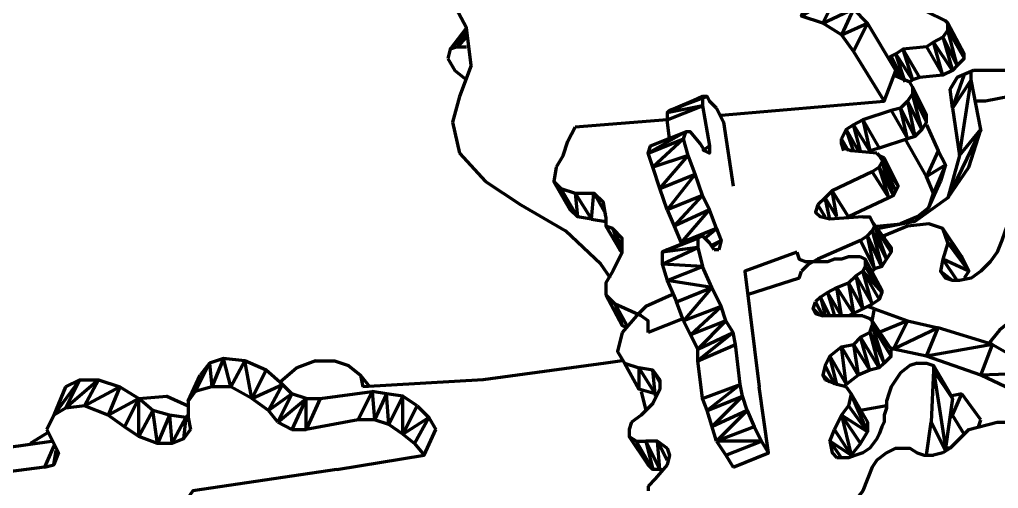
# Model space of a CAD drawing. Header units: inches. Extents: x -243 to 239, y -353 to 248.
# Drawn here: x 95.1 to 164.2, y -254.7 to -221.6 of the extents above; entities that cross this region are included whole.
import ezdxf

# ---------------------------------------------------------------- set-up
doc = ezdxf.new("R2010")
doc.units = ezdxf.units.IN
doc.layers.add('P', color=250, linetype='CONTINUOUS', lineweight=100)

msp = doc.modelspace()

# ---------------------------------------------------------------- linework, layer by layer
at = {"layer": 'P', "color": 201, "linetype": 'CONTINUOUS'}
for points in [[(127, -224.833), (126.667, -222.167), (125.333, -219.667), (124, -218.333)], [(150.333, -221.333), (152.833, -219.833), (151.833, -221.833), (150.333, -221.333), (151.167, -219.333)], [(154, -220.833), (153.167, -222.667), (151.833, -221.833), (154, -220.833), (152.833, -219.833), (151.167, -219.333)], [(157, -225.167), (155, -221.833), (154, -220.833)], [(153.167, -222.667), (155, -221.833), (154, -223.833)], [(153.167, -222.667), (154, -223.833), (156.167, -227.333)], [(127, -224.833), (126.167, -227), (125.667, -228.833)], [(144.667, -228.333), (156.167, -227.333), (157, -225.167)], [(125.667, -228.833), (126.167, -231)], [(159.167, -229), (160, -230.833), (159.167, -232.667), (157.667, -230)], [(126.167, -231), (128, -233)], [(160.5, -231.833), (159.667, -233.833), (159.167, -232.667), (160.5, -231.833), (160, -230.833)], [(159.333, -234.833), (160.5, -231.833), (160.167, -233)], [(128, -233), (130.5, -234.667)], [(159.333, -234.833), (160.167, -233)], [(159.333, -234.833), (159.667, -233.833)], [(130.5, -234.667), (133.667, -236.5)], [(159.333, -234.833), (158.5, -235.5), (157.333, -236)], [(136.833, -239.833), (136.167, -238.833), (133.667, -236.5)], [(155.667, -236.167), (157.333, -236)], [(155.5, -242), (155, -241.833)], [(155.333, -242.833), (155.5, -242)], [(155.5, -242), (157.833, -242.833), (155.833, -243.667)], [(154, -242.5), (154, -242.333)], [(157.833, -242.833), (160, -243.333), (156.833, -244.833)], [(156.833, -244.833), (157.833, -242.833)], [(159.167, -245.333), (160, -243.333)], [(163.833, -244.5), (160, -243.333)], [(159.167, -245.333), (156.833, -244.833), (156.5, -244.667)], [(163, -246.667), (163.833, -244.5), (159.167, -245.333)], [(163.833, -244.5), (167.333, -246.5), (163, -246.667)], [(163, -246.667), (159.167, -245.333)], [(166.5, -248.333), (163, -246.667)], [(139, -247.833), (139.333, -249.167)]]:
    msp.add_lwpolyline(points, dxfattribs=at)
at = {"layer": 'P', "color": 241, "linetype": 'CONTINUOUS'}
for points in [[(160.667, -222.333), (160.667, -221.833), (160.5, -221.667), (159.167, -221)], [(161.833, -224), (160.667, -221.833)], [(160.667, -222.333), (161.833, -224.333), (161.333, -224.833), (160.667, -222.333), (160.333, -222.833), (161.333, -224.833), (161, -225.167), (160.333, -225.5)], [(161.833, -224.333), (161.833, -224), (160.667, -222.333)], [(160.333, -225.5), (159.667, -223.167), (159.167, -223.5)], [(161, -225.167), (159.667, -223.167), (160.333, -222.833), (161, -225.167)], [(157.667, -226), (157, -224), (156.667, -224.167), (157.5, -225.833)], [(158.167, -225.833), (157, -224), (157.5, -223.667), (158.167, -225.833)], [(159.167, -223.5), (157.5, -223.667)], [(157.5, -223.667), (158.667, -225.667), (158.167, -225.833), (158, -226)], [(159.167, -223.5), (160.333, -225.5), (158.667, -225.667)], [(156.5, -224.333), (156.667, -224.167), (157.167, -225.667)], [(158, -226), (156.833, -225.5)], [(158.167, -226.333), (158, -226)], [(158.167, -226.333), (158.167, -226.833), (157.833, -227.333)], [(159.167, -228.333), (158.167, -226.333)], [(159.167, -228.833), (159.167, -228.333), (158.167, -226.833)], [(158.167, -226.833), (159.167, -228.833), (158.833, -229.333), (158.167, -226.833)], [(158.333, -229.833), (157.333, -227.833), (157.833, -227.333), (158.333, -229.833)], [(157.833, -227.333), (158.833, -229.333), (158.333, -229.833), (157.833, -230)], [(156.667, -228), (154.667, -228.667)], [(156.667, -228), (157.833, -230), (155.833, -230.667)], [(157.833, -230), (157.333, -227.833), (156.667, -228)], [(140.833, -228.667), (134.333, -229.167)], [(154.667, -228.667), (155.833, -230.667), (155.167, -230.833), (154, -229), (154.667, -228.667), (155.167, -230.833)], [(133.5, -231.167), (133.833, -230.167), (134.333, -229.167)], [(153.167, -230), (153.5, -229.333)], [(154.5, -230.833), (154, -229), (153.5, -229.333), (154.333, -230.833)], [(154, -230.833), (153.5, -229.333)], [(153.667, -230.833), (153.167, -230)], [(153.167, -230.333), (153.167, -230)], [(153.333, -230.833), (153.167, -230.333)], [(155.667, -231), (153.833, -230.833), (153.333, -230.667), (153.167, -230.333)], [(155.667, -231), (155.833, -231.167), (156.167, -231.333)], [(133.5, -231.167), (133, -232)], [(156.167, -231.333), (157, -233), (155.833, -231.167)], [(156.5, -234.167), (156.833, -234), (155.833, -232), (156, -231.667), (156.833, -234)], [(156, -231.667), (156.167, -231.333)], [(156, -231.667), (157.167, -233.333), (157, -233.667), (156, -231.667)], [(157, -233), (157.167, -233.333), (156.167, -231.333)], [(133, -232), (132.833, -233)], [(155.333, -232.333), (152.5, -233.667)], [(155.333, -232.333), (156.5, -234.167), (153.667, -235.5)], [(156.5, -234.167), (155.833, -232), (155.333, -232.333)], [(134.5, -235.5), (134, -235), (132.833, -233), (133.333, -233.5), (134, -235)], [(133.333, -233.5), (134.333, -233.833), (134.5, -235.5), (133.333, -233.5)], [(153.667, -235.5), (152.5, -233.667), (152, -234.167)], [(152.833, -235.5), (152.5, -233.667)], [(156.833, -234), (157, -233.667)], [(134.333, -233.833), (135.5, -235.667), (134.5, -235.5)], [(134.333, -233.833), (135.667, -233.833)], [(135.5, -235.667), (135.667, -233.833)], [(136.5, -235.5), (136.333, -234.5), (135.667, -233.833), (136.5, -235.333)], [(152.833, -235.5), (152, -234.167), (151.5, -234.667)], [(152.333, -235.667), (152, -234.167)], [(151.5, -234.667), (151.333, -235.167), (151.667, -235.5)], [(152, -235.5), (151.5, -234.667)], [(135.5, -235.667), (136.5, -235.833)], [(136.5, -235.5), (136.5, -235.833)], [(136.5, -235.833), (136.5, -236.167), (137.5, -237.833)], [(154.667, -235.5), (152.333, -235.667), (151.667, -235.5)], [(154.667, -235.5), (155.167, -235.5), (155.333, -235.833)], [(155.5, -236.167), (156.667, -237.667), (155.333, -235.833)], [(155.333, -235.833), (155.5, -236.167), (155.333, -236.5)], [(137.667, -237.667), (137, -236.333), (136.5, -236.167)], [(136.5, -236.167), (137.667, -238), (137.5, -237.833)], [(137.667, -238), (137, -236.333)], [(137.667, -238), (137.667, -237), (137, -236.333)], [(155, -236.833), (155.333, -236.5), (156, -239), (155, -236.833)], [(155.5, -236.167), (156.333, -238.5), (155.333, -236.5)], [(156.667, -237.667), (156.667, -238), (155.5, -236.167)], [(154.5, -237.167), (151.5, -238.5)], [(156, -239), (155.5, -239.167), (155, -236.833), (154.5, -237.167)], [(154.5, -237.167), (155.5, -239.167), (155.333, -239.333)], [(137.667, -238), (137, -239.333)], [(151.5, -238.667), (151.5, -238.5), (150.833, -238.833)], [(151.5, -238.667), (151.5, -238.5)], [(156, -239), (156.333, -238.5)], [(156.333, -238.5), (156.667, -238)], [(150.833, -238.833), (150.333, -239.333)], [(137, -239.333), (136.5, -240.167), (136.5, -241)], [(150.167, -239.833), (146.5, -241)], [(150.167, -239.833), (150.333, -239.333)], [(136.5, -241), (137.167, -241.667), (137.667, -243.167), (136.5, -241)], [(138, -243.167), (137.167, -241.667)], [(139, -242.5), (137.167, -241.667)], [(139.5, -243.667), (139.5, -243.167), (139.5, -242.833), (139, -242.5)], [(142, -242.667), (139.5, -243.667)], [(137.667, -243.167), (138, -243.333)]]:
    msp.add_lwpolyline(points, dxfattribs=at)
at = {"layer": 'P', "color": 81, "linetype": 'CONTINUOUS'}
for points in [[(126.667, -222.167), (125.5, -223.667), (125.333, -224.333)], [(126.667, -222.667), (126, -223.5), (125.5, -223.667), (126.667, -222.5)], [(169.5, -222.667), (170, -224), (169.5, -224.833), (168.5, -225.167), (162.5, -225.167)], [(126.667, -222.833), (126, -223.5), (126.667, -223.5)], [(125.333, -224.333), (125.833, -225.167)], [(125.833, -225.167), (126.667, -225.833)], [(162.5, -225.167), (161.333, -225.667), (160.833, -226.5)], [(162.167, -232), (163, -229.333), (162.333, -225.833), (162.333, -225.333)], [(160.833, -226.5), (161.333, -225.667)], [(161, -227.833), (161.833, -225.5)], [(161.5, -231.167), (162.333, -225.833), (161, -227.833)], [(161, -227.833), (160.833, -226.5)], [(161, -227.833), (161.5, -231.167), (160.667, -234.167)], [(161.5, -231.167), (163, -229.333), (160.667, -234.167), (162.167, -232)], [(160.667, -234.167), (158.333, -235.833), (155.833, -236.333)]]:
    msp.add_lwpolyline(points, dxfattribs=at)
at = {"layer": 'P', "color": 71, "linetype": 'CONTINUOUS'}
msp.add_lwpolyline([(167.833, -225.167), (166, -226.833), (163.333, -227.333), (162.667, -227.333)], dxfattribs=at)
at = {"layer": 'P', "color": 121, "linetype": 'CONTINUOUS'}
for points in [[(143.333, -227), (140.833, -228.167), (141, -228), (143.333, -227)], [(144.333, -227.833), (143.833, -227.333), (143.667, -227), (141, -228)], [(143.667, -227), (143.333, -227), (143.333, -227.667)], [(141, -230), (140.833, -228.667), (143.333, -227.667), (143.833, -230.5)], [(143.333, -227.667), (140.833, -228.167), (140.833, -228.667)], [(144.333, -227.833), (144.833, -228.833), (145.5, -233.333)], [(142.333, -231.167), (142, -230), (142.167, -229.5), (139.5, -231), (139.667, -230.5), (142.167, -229.5)], [(143.167, -230.333), (142.5, -229.5), (142.167, -229.5)], [(139.5, -231), (142, -230), (139.833, -232), (139.5, -231)], [(143.833, -230.5), (143.833, -231), (143.5, -230.833), (143.167, -230.333)], [(143.333, -230.833), (143.833, -230.5)], [(140.333, -233.5), (142.333, -231.167), (139.833, -232)], [(143.333, -234), (142.833, -232.5), (142.333, -231.167)], [(140.833, -235), (140.333, -233.5), (139.833, -232)], [(140.333, -233.5), (142.833, -232.5), (140.833, -235)], [(141.333, -236.167), (143.333, -234), (140.833, -235)], [(143.333, -234), (143.833, -235), (141.333, -236.167)], [(140.833, -235), (141.333, -236.167)], [(141.833, -237.333), (143.833, -235)], [(144.333, -236.333), (143.833, -235)], [(141.333, -236.167), (141.833, -237.333)], [(143.5, -237), (144.333, -236.333), (141.833, -237.333)], [(144.333, -236.333), (144.667, -237.167), (144, -237.5)], [(143, -237.667), (140.5, -238), (143, -237), (143, -237.667)], [(143, -237), (143.333, -236.833), (140.833, -237.833)], [(143, -237), (140.833, -237.833)], [(143.833, -237.333), (143.333, -236.833)], [(144, -237.667), (144.667, -237.167), (144.5, -237.833)], [(143, -237.667), (143.333, -239), (140.5, -238.833)], [(140.5, -238.833), (143, -237.667)], [(140.833, -237.833), (140.5, -238), (140.5, -238.833), (140.833, -240)], [(141.833, -237.333), (141.833, -237.5)], [(144.167, -237.833), (143.833, -237.333)], [(144.5, -237.833), (144.167, -237.833)], [(140.833, -240), (143.333, -239)], [(144, -240.5), (143.333, -239)], [(141.5, -241.5), (144, -240.5), (140.833, -240)], [(140.833, -240), (141.5, -241.5)], [(142.5, -243.833), (144.667, -241.833), (144, -240.5), (142, -242.833)], [(142.5, -243.833), (142, -242.833), (141.5, -241.5)], [(145, -242.833), (144.667, -241.833), (142, -242.833)], [(143, -244.833), (145.5, -243.667), (143, -245.667), (143, -244.833), (145, -242.833), (142.5, -243.833)], [(143.333, -248.333), (143, -245.667), (145.667, -244.5), (145.5, -243.667), (145, -242.833)], [(142.5, -243.833), (143, -244.833)], [(146, -247.333), (143.667, -249.167), (143.333, -248.333), (146, -247.333), (145.667, -244.5)], [(145.5, -253.167), (148, -252.167), (147.333, -247.5)], [(146.5, -249.167), (146.167, -248.167), (146, -247.333)], [(143.667, -249.167), (146.167, -248.167), (144, -250.333)], [(144.333, -251.333), (143.667, -249.167)], [(144.333, -251.333), (146.5, -249.167), (144, -250.333)], [(146.5, -249.167), (147, -250.333), (144.333, -251.333)], [(147, -250.333), (147.5, -251.333), (144.333, -251.333)], [(144.333, -251.333), (145, -252.333)], [(145, -252.333), (147.5, -251.333)], [(148, -252.167), (147.5, -251.333)], [(145, -252.333), (145.5, -253.167)]]:
    msp.add_lwpolyline(points, dxfattribs=at)
at = {"layer": 'P', "color": 211, "linetype": 'CONTINUOUS'}
for points in [[(171.667, -231.167), (169.167, -231.833), (166.833, -233.333), (165, -235.5), (164.833, -236.167), (164.5, -237.167), (164.167, -238), (163.667, -238.667), (163, -239.333), (162.333, -239.833), (161.5, -240), (161, -240), (160.5, -239.833)], [(159.333, -236), (157.833, -236.167), (156.167, -236.833), (156.167, -237)], [(160.667, -237.333), (160.333, -236.333), (159.333, -236)], [(160.667, -237.333), (161.667, -238.333), (160.333, -236.333)], [(160.667, -237.333), (160.333, -238.5), (160.167, -239.333), (160.5, -239.833)], [(160.667, -237.333), (162.167, -239.333), (160.333, -238.5)], [(161.333, -240), (160.333, -238.5)], [(161.667, -238.333), (162.167, -239.333), (161.833, -239.833)], [(160.5, -239.833), (160.167, -239.333), (161, -240)], [(167.833, -241.5), (166, -242.167), (164.333, -243.5), (163.5, -244.5)], [(116, -245.667), (114.667, -246.167), (113.5, -247.167)], [(116, -245.667), (117.333, -245.667), (118.333, -246), (119.167, -246.667), (119.333, -247.5)], [(136.5, -245.833), (127.833, -247)], [(137.667, -245.667), (136.5, -245.833)], [(119.833, -247.5), (119.167, -246.667)], [(127.833, -247), (119.333, -247.5)], [(161.667, -248), (160.833, -248.167)], [(160.833, -249.667), (161, -249.5), (161.667, -248)], [(163, -249.833), (161.667, -248)], [(156.333, -248.833), (154.5, -249.167)], [(161.833, -250.833), (161, -249.5)], [(162.833, -250.333), (163, -249.833)], [(160.833, -251.833), (160.5, -251.833)], [(117.5, -253.333), (107.333, -254.833), (106.167, -256.5), (106, -257), (105.833, -257.5), (105.833, -257.833)]]:
    msp.add_lwpolyline(points, dxfattribs=at)
at = {"layer": 'P', "color": 131, "linetype": 'CONTINUOUS'}
for points in [[(150, -238), (146.333, -239.333), (147.333, -247.5)], [(150, -238), (150.167, -238.5), (150.667, -238.667)], [(154.5, -238.333), (154.167, -238.333), (153.667, -238.333), (153.167, -238.5), (152.667, -238.5), (152.167, -238.667), (151.667, -238.667), (151.167, -238.667), (150.667, -238.667)], [(154.5, -238.333), (154.833, -238.5), (154.833, -239), (154.667, -239.333)], [(154.833, -238.5), (156, -240.667), (154.833, -239)], [(154.667, -239.333), (156, -240.833), (154.833, -239)], [(153.667, -240.167), (154.167, -239.667), (154.667, -242), (153.667, -240.167)], [(154.667, -239.333), (155.833, -241.333), (155.333, -241.667), (154.667, -239.333), (154.167, -239.667)], [(154.167, -239.667), (155.333, -241.667), (154.667, -242)], [(153.167, -242.5), (152.833, -240.5), (152.167, -240.833)], [(154, -242.333), (152.833, -240.5), (153.667, -240.167), (154, -242.333)], [(156, -240.667), (156, -240.833), (155.833, -241.333)], [(141.167, -241), (139.333, -241.833)], [(152.167, -240.833), (151.667, -241.167), (151.333, -241.5)], [(152.333, -242.5), (151.667, -241.167), (152, -242.5)], [(153.167, -242.5), (152.167, -240.833), (152.667, -242.5)], [(139.333, -241.833), (139.167, -242), (138.667, -242.5)], [(151.167, -242), (151.333, -241.5)], [(151.5, -242.333), (151.167, -242), (151.5, -242.333)], [(151.167, -242), (151.333, -242.333), (151.833, -242.5)], [(151.833, -242.5), (151.333, -241.5)], [(154.667, -242), (153.667, -242.5)], [(138.667, -242.5), (137.667, -243.667)], [(154.667, -242.5), (151.833, -242.5)], [(154.667, -242.5), (155.167, -242.667), (155.333, -242.833), (155.333, -243.167)], [(155.167, -243.667), (155.333, -243.167)], [(155.333, -243.167), (156.667, -244.833), (155.333, -242.833)], [(155.333, -243.167), (156.667, -245.333), (156.167, -245.833), (155.333, -243.167)], [(137.667, -243.667), (137.333, -245), (137.833, -245.833)], [(155.167, -246.333), (154.5, -244), (154, -244.5)], [(155.833, -246.167), (154.5, -244), (155.167, -243.667), (155.833, -246.167)], [(155.167, -243.667), (156.167, -245.833), (155.833, -246.167), (155.167, -246.333)], [(153.5, -247.333), (153.167, -244.667), (152.333, -245.333), (153.5, -247.333)], [(154.333, -246.667), (153.167, -244.667), (154, -244.5), (154.333, -246.667)], [(154, -244.5), (155.167, -246.333), (154.333, -246.667), (153.5, -247.333)], [(156.667, -245.333), (156.667, -244.833)], [(152.333, -245.333), (152, -246), (151.833, -246.667), (152, -247)], [(152.833, -247.333), (152.333, -245.333)], [(137.833, -245.833), (138.833, -246.167), (138.833, -247.667), (137.833, -245.833)], [(138.833, -246.167), (140, -248), (138.833, -247.667)], [(140, -248), (139.833, -246.333), (138.833, -246.167)], [(152.667, -247.333), (152, -246)], [(158.5, -245.833), (158, -246), (157.333, -246.5)], [(158.5, -245.833), (159.167, -245.833), (159.667, -246), (159.667, -246.333), (159.5, -250)], [(159.667, -246), (160.833, -248), (159.667, -246.333)], [(140.333, -247.167), (139.833, -246.333), (140.333, -247)], [(152.333, -247.167), (151.833, -246.667)], [(157.333, -246.5), (157, -247), (156.667, -247.5), (156.5, -248), (156.333, -248.5), (156.333, -249), (156.167, -249.5), (156.167, -250), (156, -250.333), (155.833, -250.833), (155.667, -251.167), (155.167, -251.833), (154.667, -252.167), (154.167, -252.333), (153.667, -252.5), (152.833, -252.5)], [(161, -248.333), (159.667, -246.333), (160.5, -251.833)], [(140.333, -247), (140.333, -247.667), (139.833, -248.667)], [(152.833, -247.333), (152, -247)], [(153.5, -247.5), (152.833, -247.333)], [(153.333, -247.5), (153.5, -247.333)], [(153.5, -247.5), (153.833, -248), (153.667, -248.833)], [(140, -248), (140, -248.167)], [(153.833, -248), (155, -250), (155, -250.667), (153.833, -248)], [(160.833, -248), (161, -248.333), (160.5, -251.833)], [(139.833, -248.667), (139, -249.5)], [(153.167, -249.5), (153.667, -248.833), (155, -250.667), (153.167, -249.5)], [(139, -249.5), (138.333, -250)], [(152.667, -250.5), (153.167, -249.5), (153.833, -252.333), (152.333, -251.333)], [(153.167, -249.5), (154.5, -251.5), (153.833, -252.333)], [(138.333, -250), (138.167, -250.5), (138.167, -251)], [(159.167, -252.333), (159.5, -250)], [(160.5, -252), (159.5, -250)], [(139.833, -253.333), (139.5, -253), (138.167, -251), (138.667, -251.333), (139.5, -253)], [(152.333, -251.333), (152.667, -250.5)], [(153.833, -252.333), (152.667, -250.5)], [(154.5, -251.5), (155, -250.667)], [(138.667, -251.333), (139.333, -251.333), (139.833, -253.333), (138.667, -251.333)], [(139.333, -251.333), (140.333, -253.333), (139.833, -253.333)], [(140.333, -253.333), (140.167, -251.333), (139.333, -251.333)], [(140.833, -252.667), (140.167, -251.333), (140.833, -251.833)], [(153.167, -252.5), (152.333, -251.333)], [(152.333, -251.333), (152.5, -252.167), (152.833, -252.5)], [(140.833, -251.833), (141, -252.333), (140.833, -253)], [(153.833, -252.5), (153.833, -252.333)], [(140.833, -253), (140, -254)], [(140.333, -253.333), (140.5, -253.333)], [(140, -254), (139.5, -254.5)], [(139.5, -254.5), (139.5, -254.833)]]:
    msp.add_lwpolyline(points, dxfattribs=at)
at = {"layer": 'P', "color": 0, "linetype": 'CONTINUOUS'}
for points in [[(109.5, -245.5), (108.5, -245.833), (107.833, -246.667)], [(112.5, -246.333), (111.5, -248.333), (111, -245.667), (110, -247.5), (109.5, -245.5), (108.667, -247.5)], [(111, -245.667), (109.5, -245.5)], [(107.5, -247.833), (108.5, -245.833), (108.667, -247.5), (107.5, -247.833), (107.833, -246.667)], [(114.333, -248), (113.667, -247.333), (112.5, -246.333), (111, -245.667)], [(107.5, -247.833), (107, -248.5), (107.833, -246.667)], [(98.333, -247.5), (97.5, -249.5), (97, -250.5)], [(99.333, -247), (98.333, -249), (97.5, -249.5), (99.333, -247), (98.333, -247.5)], [(99.333, -247), (100.667, -247), (98.333, -249)], [(99.667, -248.833), (100.667, -247)], [(99.667, -248.833), (102.167, -247.5), (101.333, -249.5)], [(100.667, -247), (102.167, -247.5), (103.5, -248.333)], [(110, -247.5), (108.667, -247.5)], [(113.333, -250), (112.667, -249.167), (111.5, -248.333), (110, -247.5)], [(111.5, -248.333), (113.667, -247.333), (112.667, -249.167)], [(113.333, -250), (114.333, -248), (112.667, -249.167)], [(115.333, -248.333), (114.333, -248)], [(116.333, -248.333), (120, -247.833), (119, -249.833), (115.333, -250.5)], [(121, -248), (120, -247.833), (120.167, -249.833), (119, -249.833)], [(123.167, -248.833), (122.167, -250.833), (122.167, -248.167), (121.167, -250.167), (121, -248), (120.167, -249.833)], [(123.167, -248.833), (122.167, -248.167), (121, -248)], [(101.333, -249.5), (99.667, -248.833), (98.333, -249)], [(101.333, -249.5), (103.5, -248.333), (102.5, -250.333)], [(105.667, -249.5), (104.833, -251.5), (104.5, -249.167), (103.5, -251), (103.5, -248.333)], [(105.667, -249.5), (104.5, -249.167), (103.5, -248.333)], [(107, -248.5), (107, -249.667)], [(113.333, -250), (115.333, -248.333), (114.333, -250.5)], [(115.333, -248.333), (116.333, -248.333), (115.333, -250.5), (115.333, -248.333)], [(123.167, -248.833), (124, -249.667), (124.5, -250.5)], [(102.5, -250.333), (101.333, -249.5)], [(106.833, -249.667), (106.667, -251.167), (105.833, -251.5), (106.833, -249.667), (105.667, -249.5), (105.833, -251.5)], [(107, -249.5), (106.833, -249.667)], [(107, -249.667), (107.167, -250.5)], [(122.167, -250.833), (124, -249.667), (123, -251.5)], [(105.833, -251.5), (104.833, -251.5), (103.5, -251), (102.5, -250.333)], [(114.333, -250.5), (113.333, -250)], [(122.167, -250.833), (121.167, -250.167), (120.167, -249.833)], [(97, -250.5), (97.5, -251.5)], [(107.167, -250.5), (106.667, -251.167), (107.167, -250.5)], [(114.333, -250.5), (115.333, -250.5)], [(117.5, -253.333), (123.667, -252.333), (124.5, -250.5)], [(122.167, -250.833), (123, -251.5), (123.667, -252.333)], [(97.5, -251.667), (96.833, -253.167), (93, -253.667)], [(97.5, -251.333), (94, -251.833)], [(97.5, -251.5), (97.833, -252.167), (97.5, -253), (97.667, -252)], [(96.833, -253.167), (97.5, -253)]]:
    msp.add_lwpolyline(points, dxfattribs=at)
at = {"layer": 'P', "color": 221, "linetype": 'CONTINUOUS'}
for points in [[(103.5, -248.333), (105.5, -248.167), (107, -248.833)], [(97.167, -250.667), (95.833, -251.5)]]:
    msp.add_lwpolyline(points, dxfattribs=at)
at = {"layer": 'P', "color": 91, "linetype": 'CONTINUOUS'}
for points in [[(162.167, -250.5), (164.167, -250), (166, -250), (167.5, -250.833), (168, -252.167)], [(162.167, -250.5), (160.833, -251.833), (160.333, -252.167)], [(156.333, -252.167), (155.667, -252.667), (155.333, -253.167), (154.667, -254.833), (153.333, -256.5)], [(156.333, -252.167), (157, -251.833), (158, -251.833), (158.5, -252.167)], [(158.5, -252.167), (159, -252.333), (159.667, -252.333)], [(160.333, -252.167), (159.667, -252.333)]]:
    msp.add_lwpolyline(points, dxfattribs=at)

doc.saveas('drawing.dxf')
